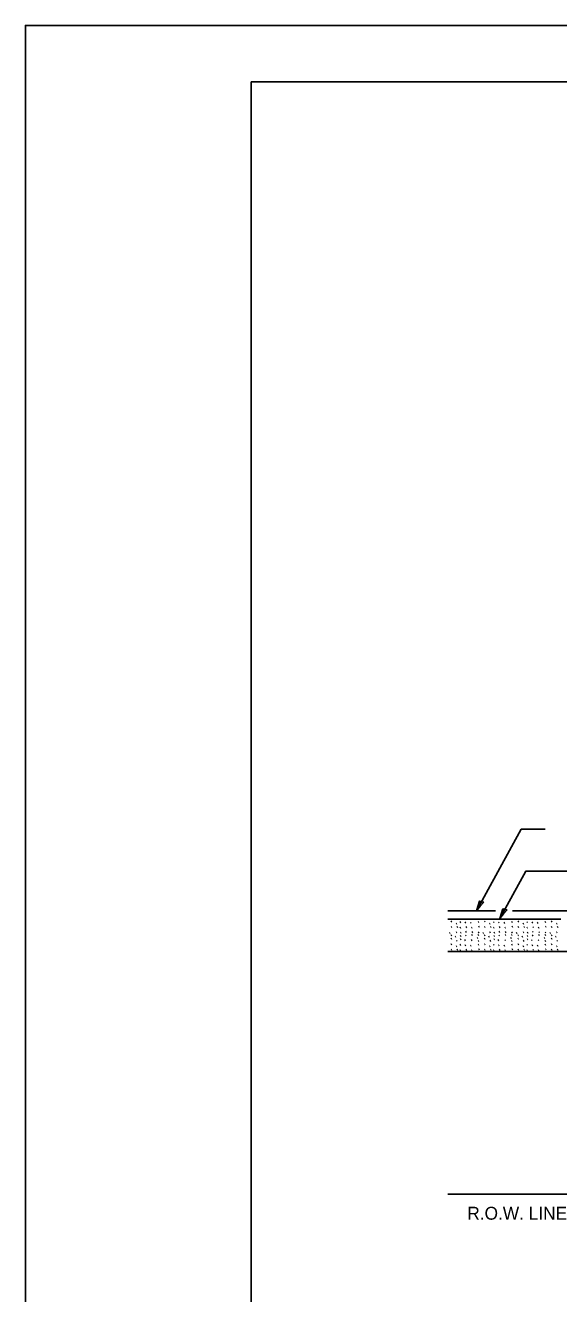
# Model space of a CAD drawing. Extents: x 69745 to 71785, y 66535 to 66975.
# Drawn here: x 70425 to 70519.4, y 66750.3 to 66974.8 of the extents above; entities that cross this region are included whole.
import ezdxf

# ---------------------------------------------------------------- set-up
doc = ezdxf.new("R2010")
doc.units = 0
for name, color, linetype in [('Design_PR_Back of Gutter or Curb line', 7, 'Continuous'), ('Design_PR_EOP', 7, 'Continuous'), ('Design_PR_Face of Curb line', 7, 'Continuous'), ('Design_PR_PMK Symbols', 7, 'Continuous'), ('Design_PR_Roadway Notes', 7, 'Continuous'), ('Level 48', 7, 'Continuous'), ('ROW_EX ROW Line', 7, 'Continuous'), ('Sheets_50 Reference Boundary', 7, 'Continuous'), ('Sheets_General Details', 7, 'Continuous'), ('Sheets_Printer Plotting Border', 7, 'Continuous')]:
    doc.layers.add(name, color=color, linetype=linetype)

msp = doc.modelspace()

# ---------------------------------------------------------------- linework, layer by layer
at = {"layer": 'Design_PR_Back of Gutter or Curb line'}
msp.add_line((70499.84, 66810.87), (70541.23, 66810.87), dxfattribs=at)
at = {"layer": 'Design_PR_EOP'}
msp.add_line((70499.84, 66816.58), (70519.8, 66816.58), dxfattribs=at)
at = {"layer": 'Design_PR_Face of Curb line'}
for p, q in [((70500.37, 66816.15), (70500.52, 66816.22)), ((70500.38, 66815.18), (70500.52, 66815.25)), ((70501.26, 66815.78), (70501.42, 66815.86)), ((70501.42, 66815.18), (70501.57, 66815.26)), ((70501.95, 66816.03), (70502.1, 66816.11)), ((70501.96, 66815.06), (70502.11, 66815.14)), ((70502.85, 66815.96), (70503, 66816.04)), ((70503, 66815.14), (70503.15, 66815.22)), ((70503.82, 66815.9), (70503.97, 66815.98)), ((70503.98, 66815.08), (70504.13, 66815.15)), ((70505.16, 66816.06), (70505.31, 66816.14)), ((70505.24, 66815.24), (70505.39, 66815.32)), ((70506.28, 66816.15), (70506.43, 66816.22)), ((70506.29, 66815.18), (70506.44, 66815.25)), ((70507.18, 66815.78), (70507.33, 66815.86)), ((70507.34, 66815.18), (70507.49, 66815.26)), ((70507.87, 66816.03), (70508.02, 66816.11)), ((70507.88, 66815.06), (70508.03, 66815.14)), ((70508.77, 66815.96), (70508.91, 66816.04)), ((70508.92, 66815.14), (70509.07, 66815.22)), ((70509.74, 66815.9), (70509.89, 66815.98)), ((70509.89, 66815.08), (70510.04, 66815.15)), ((70511.08, 66816.06), (70511.23, 66816.14)), ((70511.16, 66815.24), (70511.31, 66815.32)), ((70512.2, 66816.15), (70512.35, 66816.22)), ((70512.21, 66815.18), (70512.36, 66815.25)), ((70513.1, 66815.78), (70513.25, 66815.86)), ((70513.25, 66815.18), (70513.4, 66815.26)), ((70513.79, 66816.03), (70513.93, 66816.11)), ((70513.79, 66815.06), (70513.94, 66815.14)), ((70514.68, 66815.96), (70514.83, 66816.04)), ((70514.84, 66815.14), (70514.99, 66815.22)), ((70515.65, 66815.9), (70515.8, 66815.98)), ((70515.81, 66815.08), (70515.96, 66815.15)), ((70517, 66816.06), (70517.15, 66816.14)), ((70517.08, 66815.24), (70517.23, 66815.32)), ((70518.12, 66816.15), (70518.27, 66816.22)), ((70518.13, 66815.18), (70518.28, 66815.25)), ((70519.02, 66815.78), (70519.17, 66815.86)), ((70519.17, 66815.18), (70519.32, 66815.26)), ((70500.09, 66814.13), (70500.23, 66814.2)), ((70500.35, 66813.7), (70500.5, 66813.77)), ((70500.36, 66813.1), (70500.51, 66813.17)), ((70501.1, 66813.48), (70501.25, 66813.55)), ((70501.28, 66814.21), (70501.43, 66814.29)), ((70501.33, 66812.73), (70501.48, 66812.81)), ((70502.01, 66813.58), (70502.16, 66813.66)), ((70502.02, 66812.98), (70502.17, 66813.06)), ((70502.04, 66814.16), (70502.19, 66814.24)), ((70502.76, 66812.84), (70502.91, 66812.92)), ((70502.91, 66813.66), (70503.05, 66813.74)), ((70502.94, 66814.32), (70503.09, 66814.4)), ((70503.96, 66812.85), (70504.11, 66812.93)), ((70504.03, 66813.75), (70504.17, 66813.82)), ((70504.06, 66814.26), (70504.21, 66814.33)), ((70505, 66813.23), (70505.15, 66813.31)), ((70505.15, 66813.76), (70505.3, 66813.83)), ((70505.16, 66812.71), (70505.3, 66812.79)), ((70505.18, 66814.19), (70505.33, 66814.27)), ((70506, 66814.13), (70506.15, 66814.2)), ((70506.27, 66813.7), (70506.42, 66813.77)), ((70506.27, 66813.1), (70506.42, 66813.17)), ((70507.02, 66813.48), (70507.17, 66813.55)), ((70507.2, 66814.21), (70507.35, 66814.29)), ((70507.25, 66812.73), (70507.4, 66812.81)), ((70507.93, 66813.58), (70508.08, 66813.66)), ((70507.93, 66812.98), (70508.08, 66813.06)), ((70507.96, 66814.16), (70508.11, 66814.24)), ((70508.68, 66812.84), (70508.83, 66812.92)), ((70508.82, 66813.66), (70508.97, 66813.74)), ((70508.86, 66814.32), (70509, 66814.4)), ((70509.88, 66812.85), (70510.03, 66812.93)), ((70509.94, 66813.75), (70510.09, 66813.82)), ((70509.98, 66814.26), (70510.12, 66814.33)), ((70510.92, 66813.23), (70511.07, 66813.31)), ((70511.06, 66813.76), (70511.21, 66813.83)), ((70511.07, 66812.71), (70511.22, 66812.79)), ((70511.1, 66814.19), (70511.25, 66814.27)), ((70511.92, 66814.13), (70512.07, 66814.2)), ((70512.19, 66813.7), (70512.33, 66813.77)), ((70512.19, 66813.1), (70512.34, 66813.17)), ((70512.93, 66813.48), (70513.08, 66813.55)), ((70513.12, 66814.21), (70513.26, 66814.29)), ((70513.17, 66812.73), (70513.31, 66812.81)), ((70513.84, 66813.58), (70513.99, 66813.66)), ((70513.85, 66812.98), (70514, 66813.06)), ((70513.88, 66814.16), (70514.03, 66814.24)), ((70514.6, 66812.84), (70514.75, 66812.92)), ((70514.74, 66813.66), (70514.89, 66813.74)), ((70514.77, 66814.32), (70514.92, 66814.4)), ((70515.79, 66812.85), (70515.94, 66812.93)), ((70515.86, 66813.75), (70516.01, 66813.82)), ((70515.89, 66814.26), (70516.04, 66814.33)), ((70516.84, 66813.23), (70516.99, 66813.31)), ((70516.98, 66813.76), (70517.13, 66813.83)), ((70516.99, 66812.71), (70517.14, 66812.79)), ((70517.02, 66814.19), (70517.16, 66814.27)), ((70517.84, 66814.13), (70517.99, 66814.2)), ((70518.1, 66813.7), (70518.25, 66813.77)), ((70518.11, 66813.1), (70518.26, 66813.17)), ((70518.85, 66813.48), (70519, 66813.55)), ((70519.03, 66814.21), (70519.18, 66814.29)), ((70519.08, 66812.73), (70519.23, 66812.81)), ((70500.37, 66812.13), (70500.52, 66812.2)), ((70500.38, 66811.15), (70500.52, 66811.23)), ((70501.26, 66811.76), (70501.42, 66811.84)), ((70501.42, 66811.16), (70501.57, 66811.24)), ((70501.95, 66812.01), (70502.1, 66812.09)), ((70501.96, 66811.04), (70502.11, 66811.12)), ((70502.85, 66811.94), (70503, 66812.02)), ((70503, 66811.12), (70503.15, 66811.2)), ((70503.82, 66811.88), (70503.97, 66811.95)), ((70503.98, 66811.06), (70504.13, 66811.13)), ((70505.16, 66812.04), (70505.31, 66812.12)), ((70505.24, 66811.22), (70505.39, 66811.3)), ((70506.28, 66812.13), (70506.43, 66812.2)), ((70506.29, 66811.15), (70506.44, 66811.23)), ((70507.18, 66811.76), (70507.33, 66811.84)), ((70507.34, 66811.16), (70507.49, 66811.24)), ((70507.87, 66812.01), (70508.02, 66812.09)), ((70507.88, 66811.04), (70508.03, 66811.12)), ((70508.77, 66811.94), (70508.91, 66812.02)), ((70508.92, 66811.12), (70509.07, 66811.2)), ((70509.74, 66811.88), (70509.89, 66811.95)), ((70509.89, 66811.06), (70510.04, 66811.13)), ((70511.08, 66812.04), (70511.23, 66812.12)), ((70511.16, 66811.22), (70511.31, 66811.3)), ((70512.2, 66812.13), (70512.35, 66812.2)), ((70512.21, 66811.15), (70512.36, 66811.23)), ((70513.1, 66811.76), (70513.25, 66811.84)), ((70513.25, 66811.16), (70513.4, 66811.24)), ((70513.79, 66812.01), (70513.93, 66812.09)), ((70513.79, 66811.04), (70513.94, 66811.12)), ((70514.68, 66811.94), (70514.83, 66812.02)), ((70514.84, 66811.12), (70514.99, 66811.2)), ((70515.65, 66811.88), (70515.8, 66811.95)), ((70515.81, 66811.06), (70515.96, 66811.13)), ((70517, 66812.04), (70517.15, 66812.12)), ((70517.08, 66811.22), (70517.23, 66811.3)), ((70518.12, 66812.13), (70518.27, 66812.2)), ((70518.13, 66811.15), (70518.28, 66811.23)), ((70519.02, 66811.76), (70519.17, 66811.84)), ((70519.17, 66811.16), (70519.32, 66811.24))]:
    msp.add_line(p, q, dxfattribs=at)
at = {"layer": 'Design_PR_PMK Symbols'}
for p, q in [((70499.84, 66818.08), (70508.22, 66818.08)), ((70511.25, 66818.08), (70663.12, 66818.08))]:
    msp.add_line(p, q, dxfattribs=at)
at = {"layer": 'Design_PR_Roadway Notes'}
for points in [[(70517.04, 66832.51), (70512.82, 66832.51), (70504.88, 66818.08)], [(70555.25, 66825.07), (70513.6, 66825.07), (70508.99, 66816.7)]]:
    msp.add_lwpolyline(points, dxfattribs=at)
for points in [[(70506.21, 66819.63), (70505.79, 66819.68), (70505.44, 66819.8), (70505.21, 66819.04), (70504.88, 66818.08), (70505.56, 66818.92)], [(70510.32, 66818.25), (70509.91, 66818.29), (70509.56, 66818.41), (70509.32, 66817.66), (70508.99, 66816.7), (70509.68, 66817.54)]]:
    msp.add_lwpolyline(points, close=True, dxfattribs=at)
at = {"layer": 'Level 48'}
msp.add_lwpolyline([(70425.03, 66974.85), (71105.03, 66974.85), (71105.03, 66534.85), (70425.03, 66534.85)], close=True, dxfattribs=at)
at = {"layer": 'ROW_EX ROW Line'}
msp.add_line((70499.84, 66767.9), (70657.99, 66767.9), dxfattribs=at)
at = {"layer": 'Sheets_50 Reference Boundary'}
msp.add_lwpolyline([(70465.03, 66964.85), (71095.03, 66964.85), (71095.03, 66564.85), (70465.03, 66564.85)], close=True, dxfattribs=at)
at = {"layer": 'Sheets_General Details'}
msp.add_line((71105.03, 66974.85), (70425.03, 66974.85), dxfattribs=at)
msp.add_lwpolyline([(70465.03, 66964.85), (71095.03, 66964.85), (71095.03, 66544.85), (70465.03, 66544.85)], close=True, dxfattribs=at)
at = {"layer": 'Sheets_Printer Plotting Border'}
msp.add_lwpolyline([(70425.03, 66534.85), (71105.03, 66534.85), (71105.03, 66974.85), (70425.03, 66974.85)], close=True, dxfattribs=at)

# ---------------------------------------------------------------- texts
at = {"layer": 'Design_PR_Roadway Notes'}
msp.add_text('R.O.W. LINE', height=2.286, dxfattribs=at).set_placement((70503.26, 66763.39))

doc.saveas('drawing.dxf')
